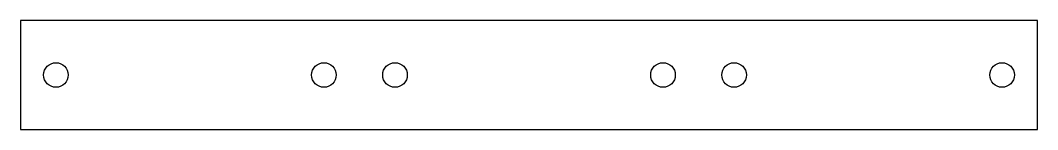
# Model space of a CAD drawing. Header units: millimetres. Extents: x -99 to 87, y -10 to 10.
import ezdxf

# ---------------------------------------------------------------- set-up
doc = ezdxf.new("R2010")
doc.units = ezdxf.units.MM

msp = doc.modelspace()

# ---------------------------------------------------------------- linework, layer by layer
at = {"layer": 'CUT'}
for p, q in [((87, 10), (-99, 10)), ((-99, 10), (-99, -10)), ((87, -10), (87, 10)), ((-99, -10), (87, -10))]:
    msp.add_line(p, q, dxfattribs=at)
for centre in [(-92.5, 0), (-43.5, 0), (-30.5, 0), (18.5, 0), (31.5, 0), (80.5, 0)]:
    msp.add_circle(centre, 2.25, dxfattribs=at)

doc.saveas('drawing.dxf')
